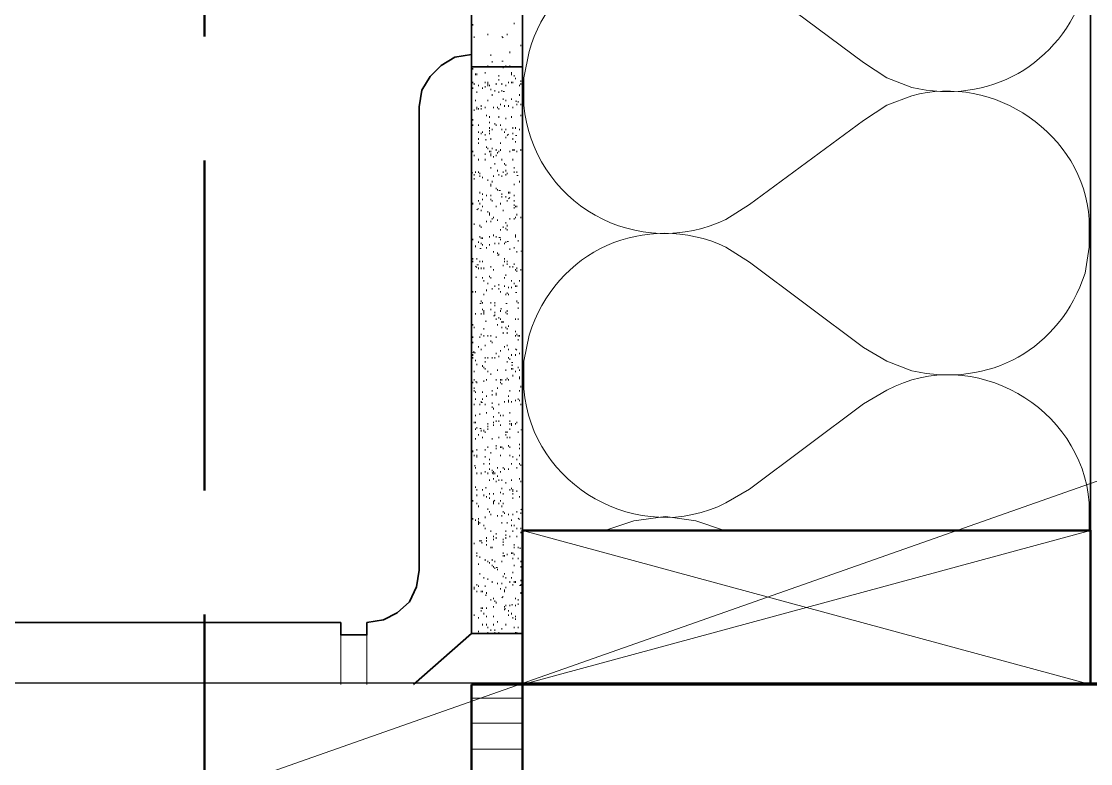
# Model space of a CAD drawing. Header units: inches. Extents: x 5 to 516, y -193 to 129.
# Drawn here: x 91.25 to 92.113, y -189.96 to -189.36 of the extents above; entities that cross this region are included whole.
import ezdxf

# ---------------------------------------------------------------- set-up
doc = ezdxf.new("R2010")
doc.units = ezdxf.units.IN
doc.header["$MEASUREMENT"] = 0
doc.linetypes.add('PDF_IMPORT', pattern=[1, 0.8, -0.2])
doc.layers.add('Highlight', color=210, linetype='Continuous')
doc.layers.add('PDF8_Geometry', color=7, linetype='Continuous')

msp = doc.modelspace()

# ---------------------------------------------------------------- linework, layer by layer
at = {"layer": 'Highlight'}
msp.add_line((95.1232948, -189.8946721), (85.8407226, -189.8946721), dxfattribs=at)
at = {"layer": 'PDF8_Geometry', "lineweight": 35}
for points in [[(92.1132939, -189.8957831), (92.1132939, -187.895783), (92.154405, -187.895783), (92.154405, -189.8957831)], [(91.6132938, -189.8546717), (91.6132938, -187.9168938), (91.654405, -187.9168938), (91.654405, -189.8546717)], [(91.6132938, -189.3968942), (91.6132938, -189.854672), (91.654405, -189.854672), (91.654405, -189.3968942)]]:
    msp.add_lwpolyline(points, close=True, dxfattribs=at)
at = {"layer": 'PDF8_Geometry', "lineweight": 15}
for points in [[(91.2632934, -190.0324499), (95.8021827, -188.434672), (96.2988496, -188.434672)], [(91.818849, -189.313561), (91.8377379, -189.3246721), (91.9299601, -189.393561), (91.948849, -189.4057832), (91.968849, -189.413561)], [(91.614406, -189.363561), (91.614406, -189.3624499)], [(91.647738, -189.3613386), (91.647738, -189.3624497)], [(91.6266266, -189.3713388), (91.6266266, -189.3702277)], [(91.6421838, -189.3702277), (91.6421838, -189.3713388)], [(91.615516, -189.3735609), (91.615516, -189.3724498)], [(91.6377396, -189.3724499), (91.6388507, -189.373561)], [(91.6532945, -189.3802276), (91.6532945, -189.3791165)], [(91.6544044, -189.3780055), (91.6544044, -189.3768944)], [(91.6288488, -189.3880053), (91.6288488, -189.3868942)], [(91.6444059, -189.3857832), (91.6444059, -189.3846721)], [(91.6266266, -189.3968944), (91.6266266, -189.3957833)], [(91.629961, -189.393561), (91.629961, -189.3924499)], [(91.6388495, -189.3924499), (91.6377384, -189.3924499)], [(91.6388495, -189.3980055), (91.6388495, -189.3968944)], [(91.6410716, -189.3968944), (91.6410716, -189.3957833)], [(91.6444059, -189.3968944), (91.6444059, -189.3957833)], [(91.614406, -189.3991166), (91.614406, -189.3980055)], [(91.6166282, -189.4035611), (91.6166282, -189.40245)], [(91.6177381, -189.4035611), (91.6177381, -189.40245)], [(91.6244045, -189.4024498), (91.6244045, -189.4013387)], [(91.6355152, -189.4046722), (91.6355152, -189.4035611)], [(91.6455159, -189.4024498), (91.6455159, -189.4013387)], [(91.6455159, -189.4035611), (91.6455159, -189.40245)], [(91.647738, -189.4046722), (91.647738, -189.4035611)], [(91.6488502, -189.4068943), (91.6488502, -189.4057832)], [(91.6544044, -189.4035611), (91.6544044, -189.40245)], [(91.614406, -189.4102275), (91.614406, -189.4091164)], [(91.614406, -189.4146721), (91.614406, -189.413561)], [(91.615516, -189.4113389), (91.615516, -189.4102278)], [(91.6188503, -189.4124499), (91.6188503, -189.4113388)], [(91.6221824, -189.4146721), (91.6221824, -189.413561)], [(91.6244045, -189.4102275), (91.6244045, -189.4091164)], [(91.6244045, -189.413561), (91.6244045, -189.4124499)], [(91.6266266, -189.4102275), (91.6266266, -189.4091164)], [(91.6266266, -189.41245), (91.6266266, -189.4113389), (91.6266266, -189.4102278)], [(91.6277388, -189.4124499), (91.6277388, -189.4113388)], [(91.6288488, -189.4157831), (91.6288488, -189.414672)], [(91.6332953, -189.4113389), (91.6332953, -189.4102278)], [(91.6355152, -189.4068943), (91.6355152, -189.4080054)], [(91.6377396, -189.4113389), (91.6377396, -189.4102278)], [(91.6410716, -189.4124499), (91.6410716, -189.4113388)], [(91.6432938, -189.4102275), (91.6432938, -189.4091164)], [(91.6455159, -189.4102275), (91.6455159, -189.4091164)], [(91.6466281, -189.4102275), (91.6466281, -189.4091164)], [(91.6521823, -189.4124499), (91.6521823, -189.4113388)], [(91.6532945, -189.4091165), (91.6532945, -189.4080053)], [(91.6532945, -189.4113389), (91.6532945, -189.4102278)], [(91.6166282, -189.4246722), (91.6166282, -189.4235611)], [(91.6177381, -189.4180055), (91.6177381, -189.4168944)], [(91.6266266, -189.4246722), (91.6266266, -189.4235611)], [(91.629961, -189.4202277), (91.629961, -189.4191166)], [(91.6321831, -189.4168942), (91.6321831, -189.4157831)], [(91.6355152, -189.4180055), (91.6355152, -189.4168944)], [(91.6377396, -189.4168942), (91.6377396, -189.4157831)], [(91.6388495, -189.4168942), (91.6399606, -189.4168942)], [(91.6388495, -189.4235609), (91.6388495, -189.4224498)], [(91.6410716, -189.4246722), (91.6410716, -189.4235611)], [(91.6455159, -189.4235609), (91.6455159, -189.4224498)], [(91.6521823, -189.4202277), (91.6521823, -189.4191166)], [(91.6544044, -189.4168942), (91.6544044, -189.4157831)], [(91.6132938, -189.4257833), (91.6132938, -189.4268944)], [(91.615516, -189.43245), (91.615516, -189.4313389)], [(91.6177381, -189.4302276), (91.6177381, -189.4291164)], [(91.6177381, -189.4313389), (91.6177381, -189.4302278)], [(91.6188503, -189.4313389), (91.6188503, -189.4302278)], [(91.6210724, -189.4291165), (91.6210724, -189.4280054)], [(91.6210724, -189.4313389), (91.6210724, -189.4302278)], [(91.6244045, -189.4302276), (91.6244045, -189.4291164)], [(91.6310709, -189.4302276), (91.6310709, -189.4291164)], [(91.6344052, -189.4302276), (91.6344052, -189.4291164)], [(91.6355152, -189.4313389), (91.6355152, -189.4302278)], [(91.6366274, -189.4268944), (91.6366274, -189.4280055)], [(91.6399594, -189.4291165), (91.6399594, -189.4280054)], [(91.6432938, -189.4291165), (91.6432938, -189.4280054)], [(91.6488502, -189.4246722), (91.6499613, -189.4246722)], [(91.6499601, -189.4280054), (91.6499601, -189.4268943)], [(91.6510723, -189.4246722), (91.6510723, -189.4257833)], [(91.6532945, -189.4280054), (91.6532945, -189.4268943)], [(91.6132938, -189.4380053), (91.6132938, -189.4368942)], [(91.614406, -189.4402277), (91.614406, -189.4391166)], [(91.6255167, -189.4368942), (91.6255167, -189.4357831)], [(91.6277388, -189.4380053), (91.6277388, -189.4368942)], [(91.6355152, -189.4380053), (91.6355152, -189.4368942)], [(91.6410716, -189.4391166), (91.6410716, -189.4380055)], [(91.6455159, -189.4380053), (91.6455159, -189.4368942)], [(91.6532945, -189.4368942), (91.6532945, -189.4357831)], [(91.6132938, -189.444672), (91.6132938, -189.4457831)], [(91.614406, -189.4435609), (91.614406, -189.444672)], [(91.6188503, -189.444672), (91.6188503, -189.4435609)], [(91.6188503, -189.4502276), (91.6188503, -189.4491165)], [(91.6221824, -189.4502276), (91.6221824, -189.4491165)], [(91.6277388, -189.4424498), (91.6277388, -189.4413387)], [(91.6277388, -189.4468944), (91.6277388, -189.4457833)], [(91.6277388, -189.4491165), (91.6277388, -189.4480054)], [(91.629961, -189.4480055), (91.629961, -189.4468943)], [(91.6321831, -189.4435609), (91.6321831, -189.4424498)], [(91.6332953, -189.444672), (91.6332953, -189.4435609)], [(91.6366274, -189.444672), (91.6366274, -189.4435609)], [(91.6377396, -189.4480055), (91.6377396, -189.4468943)], [(91.6399594, -189.4502276), (91.6399594, -189.4491165)], [(91.6410716, -189.4480055), (91.6410716, -189.4468943)], [(91.6466281, -189.4468944), (91.6466281, -189.4457833)], [(91.6488502, -189.4468944), (91.6488502, -189.4457833)], [(91.6521823, -189.4480055), (91.6521823, -189.4468943)], [(91.6188503, -189.4591167), (91.6188503, -189.4580056)], [(91.6210724, -189.4513387), (91.6210724, -189.4502275)], [(91.6244045, -189.45245), (91.6244045, -189.4513389)], [(91.6244045, -189.4557832), (91.6255156, -189.4557832)], [(91.6277388, -189.4513387), (91.6277388, -189.4502275)], [(91.6288488, -189.4557832), (91.6288488, -189.4546721)], [(91.6366274, -189.4591167), (91.6366274, -189.4580056)], [(91.6410716, -189.4546721), (91.6410716, -189.453561)], [(91.6432938, -189.4513387), (91.6421826, -189.4524498)], [(91.6466281, -189.4513387), (91.6466281, -189.4502275)], [(91.6466281, -189.4557832), (91.6466281, -189.4546721)], [(91.6499601, -189.45245), (91.648849, -189.45245)], [(91.6488502, -189.4580053), (91.6488502, -189.4568942)], [(91.614406, -189.4657831), (91.614406, -189.464672)], [(91.6244045, -189.4680055), (91.6244045, -189.4668944)], [(91.6255167, -189.4624499), (91.6255167, -189.4613388)], [(91.6266266, -189.4635609), (91.6266266, -189.4624498)], [(91.6277388, -189.4657831), (91.6277388, -189.464672)], [(91.6288488, -189.4657831), (91.6288488, -189.464672)], [(91.6288488, -189.4680055), (91.6288488, -189.4668944)], [(91.629961, -189.4635609), (91.629961, -189.4624498)], [(91.6332953, -189.464672), (91.6332953, -189.4635609)], [(91.6344052, -189.4668944), (91.6344052, -189.4657833)], [(91.6355152, -189.4657831), (91.6355152, -189.464672)], [(91.6366274, -189.464672), (91.6366274, -189.4635609)], [(91.6444059, -189.4657831), (91.6444059, -189.464672)], [(91.6466281, -189.464672), (91.6466281, -189.4635609)], [(91.647738, -189.464672), (91.647738, -189.4635609)], [(91.6499601, -189.464672), (91.6499601, -189.4657831)], [(91.6532945, -189.464672), (91.6532945, -189.4635609)], [(91.6544044, -189.4635609), (91.6544044, -189.4624498)], [(91.615516, -189.4691166), (91.615516, -189.4680054)], [(91.6188503, -189.4724498), (91.6188503, -189.4713386)], [(91.6244045, -189.4724498), (91.6244045, -189.4713386)], [(91.6288488, -189.4691166), (91.6288488, -189.4680054)], [(91.6310709, -189.4702276), (91.6310709, -189.4691165)], [(91.6321831, -189.4757832), (91.6321831, -189.4746721)], [(91.6332953, -189.4691166), (91.6332953, -189.4680054)], [(91.6377396, -189.4724498), (91.6377396, -189.4713386)], [(91.6399594, -189.4757832), (91.6399594, -189.4746721)], [(91.6466281, -189.4724498), (91.6466281, -189.4713386)], [(91.614406, -189.4824499), (91.6132949, -189.4824499)], [(91.615516, -189.483561), (91.615516, -189.4846721)], [(91.6166282, -189.4824499), (91.6166282, -189.4813388)], [(91.6188503, -189.4824499), (91.6188503, -189.4813388)], [(91.6288488, -189.4791164), (91.6288488, -189.4780053)], [(91.6344052, -189.4813388), (91.6344052, -189.4802277)], [(91.6355152, -189.484672), (91.6355152, -189.4835609)], [(91.6388495, -189.4824499), (91.6388495, -189.4813388)], [(91.6410716, -189.4768943), (91.6410716, -189.4757832)], [(91.6410716, -189.4813388), (91.6410716, -189.4802277)], [(91.6410716, -189.484672), (91.6410716, -189.4835609)], [(91.6421838, -189.483561), (91.6421838, -189.4824499)], [(91.647738, -189.4791164), (91.647738, -189.4780053)], [(91.647738, -189.4824499), (91.647738, -189.4813388)], [(91.6499601, -189.4824499), (91.6499601, -189.4813388)], [(91.6544044, -189.4824499), (91.6544044, -189.4813388)], [(91.615516, -189.4880055), (91.615516, -189.4868944)], [(91.6199602, -189.4857831), (91.6199602, -189.484672)], [(91.6221824, -189.4868945), (91.6221824, -189.4857833)], [(91.6266266, -189.4891166), (91.6266266, -189.4880055)], [(91.6288488, -189.4935609), (91.6288488, -189.4924498), (91.6288488, -189.4913387)], [(91.629961, -189.4902277), (91.629961, -189.4891165)], [(91.6310709, -189.4857831), (91.6310709, -189.484672)], [(91.6377396, -189.4857831), (91.6377396, -189.484672)], [(91.647738, -189.4924498), (91.647738, -189.4913387)], [(91.6510723, -189.484672), (91.6499612, -189.484672)], [(91.6521823, -189.4902277), (91.6521823, -189.4891165)], [(91.6544044, -189.4891166), (91.6544044, -189.4880055)], [(91.6132938, -189.5024499), (91.6132938, -189.5013388)], [(91.6199602, -189.4991165), (91.6199602, -189.4980054)], [(91.6221824, -189.5002275), (91.6221824, -189.4991164)], [(91.6255167, -189.5013389), (91.6255167, -189.5002278)], [(91.6288488, -189.5013389), (91.6288488, -189.5002278)], [(91.6332953, -189.4957833), (91.6332953, -189.4946722)], [(91.6344052, -189.4968943), (91.6344052, -189.4957832)], [(91.6366274, -189.4968943), (91.6355162, -189.4968943)], [(91.6377396, -189.5002275), (91.6377396, -189.4991164)], [(91.6377396, -189.5024499), (91.6377396, -189.5013388)], [(91.6432938, -189.4991165), (91.6432938, -189.4980054)], [(91.6444059, -189.4991165), (91.6444059, -189.4980054)], [(91.614406, -189.5080056), (91.614406, -189.5068945)], [(91.6188503, -189.5057831), (91.6188503, -189.504672)], [(91.6199602, -189.5080056), (91.6199602, -189.5068945)], [(91.6221824, -189.5046721), (91.6221824, -189.503561)], [(91.6221824, -189.503561), (91.6221824, -189.5046721)], [(91.6221824, -189.5102277), (91.6221824, -189.5091166)], [(91.6288488, -189.5046721), (91.6288488, -189.503561)], [(91.629961, -189.5057831), (91.629961, -189.504672)], [(91.6332953, -189.5091166), (91.6332953, -189.5102277)], [(91.6366274, -189.5080056), (91.6366274, -189.5068945)], [(91.6421838, -189.5046721), (91.6421838, -189.5057832)], [(91.6444059, -189.5024499), (91.6432948, -189.5035611)], [(91.647738, -189.5057831), (91.647738, -189.504672)], [(91.647738, -189.5091166), (91.647738, -189.5080055)], [(91.647738, -189.5113388), (91.647738, -189.5102276)], [(91.6488502, -189.5102277), (91.6488502, -189.5091166)], [(91.6499601, -189.5091166), (91.6499601, -189.5102277)], [(91.6188503, -189.5113388), (91.6177392, -189.5124499)], [(91.6210724, -189.5135609), (91.6210724, -189.5124498)], [(91.6266266, -189.5146722), (91.6266266, -189.5135611)], [(91.6277388, -189.5157833), (91.6277388, -189.5146722)], [(91.6277388, -189.5168944), (91.6277388, -189.5157833)], [(91.6310709, -189.5191165), (91.6310709, -189.5180054)], [(91.6388495, -189.5135609), (91.6388495, -189.5124498)], [(91.6488502, -189.5191165), (91.6488502, -189.5180054)], [(91.6499601, -189.5168944), (91.6499601, -189.5157833)], [(91.6532945, -189.5191165), (91.6532945, -189.5180054)], [(91.6544044, -189.5191165), (91.6544044, -189.5180054)], [(91.6132938, -189.5235611), (91.6132938, -189.5224499)], [(91.615516, -189.5246721), (91.615516, -189.523561)], [(91.6199602, -189.5257832), (91.6199602, -189.5246721)], [(91.6210724, -189.5268942), (91.6210724, -189.5257831)], [(91.6255167, -189.52245), (91.6255167, -189.5213389)], [(91.6288488, -189.52245), (91.6288488, -189.5213389)], [(91.629961, -189.5202276), (91.629961, -189.5191165)], [(91.6388495, -189.5268942), (91.6388495, -189.5257831)], [(91.6410716, -189.5235611), (91.6410716, -189.5224499)], [(91.6410716, -189.5280053), (91.6410716, -189.5268942)], [(91.6421838, -189.5257832), (91.6421838, -189.5246721)], [(91.6444059, -189.5202276), (91.6444059, -189.5191165)], [(91.647738, -189.5202276), (91.647738, -189.5191165)], [(92.108849, -189.5635609), (92.1121823, -189.5424498), (92.1121823, -189.5202276)], [(91.614406, -189.5368944), (91.614406, -189.5357833)], [(91.6199602, -189.534672), (91.6199602, -189.5335609)], [(91.6210724, -189.5357833), (91.6210724, -189.5346722)], [(91.6221824, -189.534672), (91.6221824, -189.5357831)], [(91.6277388, -189.534672), (91.6277388, -189.5335609)], [(91.6310709, -189.5335609), (91.6310709, -189.5324498)], [(91.6332953, -189.534672), (91.6332953, -189.5335609)], [(91.6355152, -189.534672), (91.6366263, -189.534672)], [(91.6366274, -189.5291167), (91.6366274, -189.5280056)], [(91.6366274, -189.5368944), (91.6366274, -189.5357833)], [(91.6421838, -189.5291167), (91.6421838, -189.5280056)], [(91.6488502, -189.5335609), (91.6488502, -189.5324498)], [(91.6488502, -189.534672), (91.6488502, -189.5335609)], [(91.6166282, -189.54245), (91.6166282, -189.5413389)], [(91.6188503, -189.5380055), (91.6188503, -189.5391166)], [(91.6210724, -189.5435611), (91.6199613, -189.5435611)], [(91.6210724, -189.5402276), (91.6210724, -189.5391165)], [(91.6221824, -189.5413387), (91.6221824, -189.5402276)], [(91.6255167, -189.5435611), (91.6255167, -189.54245)], [(91.6277388, -189.5413387), (91.6277388, -189.5402276)], [(91.6321831, -189.5402276), (91.6321831, -189.5391165)], [(91.6355152, -189.5402276), (91.6355152, -189.5391165)], [(91.6399594, -189.5402276), (91.6399594, -189.5391165)], [(91.6410716, -189.5391165), (91.6410716, -189.5380054)], [(91.6432938, -189.5380055), (91.6421826, -189.5380055)], [(91.6444059, -189.5435611), (91.6444059, -189.5446722)], [(91.647738, -189.5435611), (91.647738, -189.54245)], [(91.6510723, -189.5380055), (91.6510723, -189.5368944)], [(91.6544044, -189.5380055), (91.6544044, -189.5368944)], [(91.818849, -189.5424498), (91.8377379, -189.5546721), (91.9299601, -189.6235609), (91.948849, -189.6346721), (91.968849, -189.6424498)], [(91.614406, -189.5513388), (91.614406, -189.5524499)], [(91.6177381, -189.5524499), (91.6177381, -189.5513388)], [(91.6310709, -189.5468943), (91.6310709, -189.5457832)], [(91.6344052, -189.5480054), (91.6344052, -189.5468942)], [(91.6344052, -189.5491164), (91.6355163, -189.5491164)], [(91.6355152, -189.5491164), (91.6355152, -189.5480053)], [(91.6399594, -189.5524499), (91.6399594, -189.5513388)], [(91.6499601, -189.5468943), (91.6499601, -189.5457832)], [(91.6544044, -189.5457832), (91.6532933, -189.5457832)], [(91.614406, -189.554672), (91.614406, -189.5535609)], [(91.6166282, -189.5580055), (91.6177393, -189.5591166)], [(91.6188503, -189.5568944), (91.6177392, -189.5568944)], [(91.6188503, -189.5602276), (91.6188503, -189.5591165)], [(91.6199602, -189.554672), (91.6199602, -189.5535609)], [(91.6210724, -189.5602276), (91.6210724, -189.5591165)], [(91.6221824, -189.554672), (91.6221824, -189.5535609)], [(91.6232946, -189.5602276), (91.6232946, -189.5591165)], [(91.6288488, -189.5591166), (91.6288488, -189.5580055)], [(91.6388495, -189.5580055), (91.6388495, -189.5568944)], [(91.6399594, -189.554672), (91.6399594, -189.5535609)], [(91.6421838, -189.5568944), (91.6421838, -189.5557833)], [(91.6444059, -189.5591166), (91.6444059, -189.5580055)], [(91.6466281, -189.5580055), (91.6466281, -189.5591166)], [(91.647738, -189.5568944), (91.647738, -189.5557833)], [(91.6488502, -189.5613387), (91.6488502, -189.5602276)], [(91.6499601, -189.5602276), (91.6499601, -189.5591165)], [(91.6499601, -189.5624498), (91.6499601, -189.5613387)], [(91.6532945, -189.5613387), (91.6532945, -189.5602276)], [(91.6132938, -189.5657833), (91.6132938, -189.5646721)], [(91.6177381, -189.5668943), (91.616627, -189.5668943)], [(91.6221824, -189.5680054), (91.6221824, -189.5668943)], [(91.6232946, -189.5702278), (91.6232946, -189.5691167)], [(91.6277388, -189.5668943), (91.6277388, -189.5657832)], [(91.6288488, -189.5680054), (91.6288488, -189.5668943)], [(91.6399594, -189.5680054), (91.6399594, -189.5668943)], [(91.6410716, -189.5657833), (91.6410716, -189.5646721)], [(91.6455159, -189.5702278), (91.6455159, -189.5691167)], [(91.6521823, -189.5702278), (91.6521823, -189.5691167)], [(91.6544044, -189.5668943), (91.6544044, -189.5657832)], [(91.6132938, -189.5802277), (91.6132938, -189.5791166)], [(91.614406, -189.5791166), (91.614406, -189.5780055)], [(91.6166282, -189.5791166), (91.6166282, -189.5780055)], [(91.6255167, -189.5780055), (91.6255167, -189.5768944)], [(91.6266266, -189.5724499), (91.6266266, -189.5713388)], [(91.629961, -189.5768942), (91.629961, -189.5757831)], [(91.6321831, -189.5746721), (91.6321831, -189.573561)], [(91.6355152, -189.573561), (91.6355152, -189.5724499)], [(91.6355152, -189.5768942), (91.6355152, -189.5757831)], [(91.6366274, -189.5791166), (91.6366274, -189.5780055)], [(91.6399594, -189.5746721), (91.6399594, -189.573561)], [(91.6421838, -189.5802277), (91.6421838, -189.5791166)], [(91.6432938, -189.5757831), (91.6432938, -189.574672)], [(91.6455159, -189.5757831), (91.6455159, -189.574672)], [(91.647738, -189.5724499), (91.647738, -189.5713388)], [(91.6499601, -189.5791166), (91.648849, -189.5791166)], [(91.6488502, -189.5746721), (91.6488502, -189.573561)], [(91.6499601, -189.5746721), (91.6499601, -189.573561)], [(91.6544044, -189.5746721), (91.6544044, -189.573561)], [(91.6210724, -189.5868944), (91.6210724, -189.5857832)], [(91.6221824, -189.5880054), (91.6221824, -189.5868943)], [(91.6232946, -189.5813387), (91.6232946, -189.5802276)], [(91.6288488, -189.5880054), (91.6288488, -189.5868943)], [(91.6321831, -189.5880054), (91.6321831, -189.5868943)], [(91.6410716, -189.5813387), (91.6410716, -189.5802276)], [(91.6432938, -189.5813387), (91.6432938, -189.5802276)], [(91.6499601, -189.5868944), (91.6499601, -189.5857832)], [(91.6132938, -189.5891165), (91.6132938, -189.5880054)], [(91.6166282, -189.5968942), (91.6166282, -189.5957831)], [(91.6199602, -189.5880054), (91.6210713, -189.5880054)], [(91.6210724, -189.5968942), (91.6210724, -189.5957831)], [(91.6221824, -189.59245), (91.6221824, -189.5935611)], [(91.6232946, -189.5946721), (91.6232946, -189.593561)], [(91.6232946, -189.5957832), (91.6232946, -189.5946721)], [(91.6232946, -189.5968942), (91.6232946, -189.5957831)], [(91.6288488, -189.593561), (91.6288488, -189.5924499)], [(91.6321831, -189.5902276), (91.6321831, -189.5891164)], [(91.6366274, -189.59245), (91.6377385, -189.59245)], [(91.6366274, -189.5946721), (91.6366274, -189.593561)], [(91.6410716, -189.5880054), (91.6421827, -189.5880054)], [(91.6410716, -189.5957832), (91.6410716, -189.5946721)], [(91.6421838, -189.5946721), (91.6421838, -189.593561)], [(91.6421838, -189.5968942), (91.6421838, -189.5957831)], [(91.6510723, -189.59245), (91.6510723, -189.5913389)], [(91.6544044, -189.5902276), (91.6544044, -189.5891164)], [(91.6132938, -189.5980056), (91.6132938, -189.5968945)], [(91.6132938, -189.6024498), (91.6132938, -189.6013387)], [(91.614406, -189.6057833), (91.614406, -189.6046722)], [(91.6255167, -189.6024498), (91.6244056, -189.6024498)], [(91.6310709, -189.5980056), (91.632182, -189.5980056)], [(91.6321831, -189.5980056), (91.6321831, -189.5968945)], [(91.6332953, -189.6013388), (91.6332953, -189.6002277)], [(91.6344052, -189.6057833), (91.6344052, -189.6046722)], [(91.6355152, -189.6002277), (91.6355152, -189.5991166)], [(91.6366274, -189.6013388), (91.6366274, -189.6002277)], [(91.6377396, -189.6035609), (91.6377396, -189.6024498)], [(91.6388495, -189.6035609), (91.6388495, -189.6024498)], [(91.6488502, -189.6002277), (91.6488502, -189.6013388)], [(91.6510723, -189.6013388), (91.6510723, -189.6002277)], [(91.6210724, -189.6135611), (91.6210724, -189.61245)], [(91.6232946, -189.6091165), (91.6232946, -189.6080054)], [(91.6232946, -189.6146721), (91.6232946, -189.613561)], [(91.6266266, -189.6146721), (91.6266266, -189.613561)], [(91.6288488, -189.6146721), (91.6288488, -189.613561)], [(91.6377396, -189.6080055), (91.6377396, -189.6068943)], [(91.6388495, -189.61245), (91.6388495, -189.6113389)], [(91.6410716, -189.6068944), (91.6410716, -189.6080055)], [(91.6421838, -189.6091165), (91.6421838, -189.6080054)], [(91.6421838, -189.61245), (91.6421838, -189.6113389)], [(91.6432938, -189.6068944), (91.6432938, -189.6057833)], [(91.6488502, -189.6113387), (91.6488502, -189.6102275)], [(91.6488502, -189.6146721), (91.6488502, -189.613561)], [(91.6499601, -189.6135611), (91.6499601, -189.61245)], [(91.6510723, -189.6146721), (91.6510723, -189.613561)], [(91.6521823, -189.6146721), (91.6521823, -189.613561)], [(91.6544044, -189.6068944), (91.6544044, -189.6057833)], [(91.6599601, -189.6135609), (91.6555156, -189.6346721), (91.6555156, -189.6568943)], [(91.614406, -189.6157832), (91.614406, -189.6146721)], [(91.614406, -189.6191167), (91.614406, -189.6202278)], [(91.6188503, -189.6235609), (91.6188503, -189.6224498)], [(91.6199602, -189.6157832), (91.6199602, -189.6146721)], [(91.6244045, -189.6224499), (91.6244045, -189.6213388)], [(91.6288488, -189.6191167), (91.6288488, -189.6180056)], [(91.629961, -189.6202277), (91.629961, -189.6191166)], [(91.6332953, -189.6157832), (91.6332953, -189.6146721)], [(91.6399594, -189.6235609), (91.6399594, -189.6224498)], [(91.6421838, -189.6224499), (91.6421838, -189.6213388)], [(91.6510723, -189.6168943), (91.6510723, -189.6180054)], [(91.615516, -189.6268944), (91.6144049, -189.6280055)], [(91.614406, -189.6302276), (91.614406, -189.6291165)], [(91.615516, -189.6280055), (91.6166271, -189.6280055)], [(91.6210724, -189.6257834), (91.6210724, -189.6246722)], [(91.6332953, -189.6291166), (91.6332953, -189.6280054)], [(91.6355152, -189.6313387), (91.6355152, -189.6302276)], [(91.6366274, -189.6268944), (91.6366274, -189.6257833)], [(91.6432938, -189.6257834), (91.6432938, -189.6246722)], [(91.6455159, -189.6302276), (91.6455159, -189.6291165)], [(91.6488502, -189.624672), (91.6499613, -189.6257831)], [(91.6488502, -189.6302276), (91.6488502, -189.6291165)], [(91.6521823, -189.6291166), (91.6521823, -189.6280054)], [(91.614406, -189.6324498), (91.614406, -189.6313386)], [(91.6166282, -189.6346722), (91.6166282, -189.6335611)], [(91.6177381, -189.6368943), (91.6177381, -189.6380054)], [(91.6221824, -189.6391164), (91.6221824, -189.6380053)], [(91.6232946, -189.6402278), (91.6232946, -189.6391167)], [(91.6244045, -189.6313387), (91.6244045, -189.6324498)], [(91.6244045, -189.6357832), (91.6244045, -189.6346721)], [(91.6266266, -189.6324498), (91.6266266, -189.6313386)], [(91.629961, -189.6324498), (91.629961, -189.6313386)], [(91.6321831, -189.6324498), (91.6321831, -189.6313386)], [(91.6421838, -189.6357832), (91.6421838, -189.6346721)], [(91.6432938, -189.6324498), (91.6432938, -189.6313386)], [(91.6444059, -189.6335611), (91.6444059, -189.63245)], [(91.6455159, -189.6380054), (91.646627, -189.6380054)], [(91.6466281, -189.6357832), (91.645517, -189.6357832)], [(91.6510723, -189.6402278), (91.6510723, -189.6391167)], [(91.6544044, -189.6324498), (91.6544044, -189.6313386)], [(91.615516, -189.643561), (91.615516, -189.6424499)], [(91.6244045, -189.6413388), (91.6244045, -189.6402277)], [(91.6266266, -189.643561), (91.6266266, -189.6424499)], [(91.6288488, -189.6457831), (91.6288488, -189.644672)], [(91.6344052, -189.6424499), (91.6344052, -189.6413388)], [(91.6410716, -189.6424499), (91.6410716, -189.6413388)], [(91.6421838, -189.6491166), (91.6421838, -189.6480055)], [(91.6455159, -189.6413388), (91.6455159, -189.6402277)], [(91.6466281, -189.6413388), (91.6466281, -189.6402277)], [(91.6466281, -189.6468945), (91.6466281, -189.6457834)], [(91.6488502, -189.643561), (91.6488502, -189.6424499)], [(91.6521823, -189.6424499), (91.6521823, -189.6413388)], [(91.6521823, -189.6480055), (91.6521823, -189.6468944)], [(91.6521823, -189.6491166), (91.6521823, -189.6480055)], [(91.6544044, -189.6491166), (91.6544044, -189.6480055)], [(91.614406, -189.6524498), (91.614406, -189.6513387)], [(91.615516, -189.6502277), (91.615516, -189.6491165)], [(91.615516, -189.6568943), (91.615516, -189.6557832)], [(91.6166282, -189.6513387), (91.6177393, -189.6513387)], [(91.6177381, -189.6524498), (91.6177381, -189.6513387)], [(91.6232946, -189.6513387), (91.6232946, -189.6502276)], [(91.6255167, -189.6502277), (91.6255167, -189.6491165)], [(91.6332953, -189.6502277), (91.6332953, -189.6491165)], [(91.6344052, -189.6568943), (91.6344052, -189.6557832)], [(91.6366274, -189.6502277), (91.6366274, -189.6491165)], [(91.6366274, -189.6524498), (91.6366274, -189.6513387)], [(91.6377396, -189.6502277), (91.6377396, -189.6491165)], [(91.6410716, -189.6491166), (91.6410716, -189.6502277)], [(91.6432938, -189.6502277), (91.6432938, -189.6491165)], [(91.6532945, -189.6557833), (91.6532945, -189.6546722)], [(91.615516, -189.6591165), (91.615516, -189.6580054)], [(91.6166282, -189.6602275), (91.6166282, -189.6591164)], [(91.6166282, -189.6657831), (91.6166282, -189.664672)], [(91.6221824, -189.6602275), (91.6221824, -189.6591164)], [(91.6221824, -189.6657831), (91.6221824, -189.664672)], [(91.6255167, -189.663561), (91.6255167, -189.6624499)], [(91.629961, -189.6591165), (91.629961, -189.6580054)], [(91.629961, -189.6613389), (91.629961, -189.66245)], [(91.6332953, -189.6613389), (91.6332953, -189.6602278)], [(91.6332953, -189.66245), (91.6332953, -189.6613388)], [(91.6432938, -189.663561), (91.6432938, -189.6624499)], [(91.6444059, -189.6591165), (91.6444059, -189.6580054)], [(91.6510723, -189.6657831), (91.6510723, -189.664672)], [(91.6521823, -189.6591165), (91.6521823, -189.6580054)], [(91.6544044, -189.6613389), (91.6544044, -189.6602278)], [(91.9488483, -189.6580053), (91.9299594, -189.6691164)], [(91.615516, -189.6702277), (91.615516, -189.6691166)], [(91.6199602, -189.6702277), (91.6199602, -189.6691166)], [(91.6221824, -189.6680056), (91.6210713, -189.6680056)], [(91.6210724, -189.6680056), (91.6210724, -189.6668945)], [(91.6244045, -189.6702277), (91.6244045, -189.6691166)], [(91.629961, -189.6691166), (91.629961, -189.6680055)], [(91.629961, -189.6724498), (91.629961, -189.6713387)], [(91.6310709, -189.6735609), (91.6310709, -189.6724498)], [(91.6355152, -189.6702277), (91.6355152, -189.6691166)], [(91.6399594, -189.6680056), (91.6399594, -189.6668945)], [(91.6432938, -189.6668942), (91.6432938, -189.6657831)], [(91.6432938, -189.6680056), (91.6432938, -189.6668945)], [(91.6455159, -189.6680056), (91.6455159, -189.6668945)], [(91.6488502, -189.6668942), (91.6488502, -189.6657831)], [(91.6521823, -189.6668942), (91.6521823, -189.6657831)], [(91.6532945, -189.6702277), (91.6532945, -189.6691166)], [(91.818849, -189.7491165), (91.8377379, -189.7380054), (91.9299601, -189.6691165)], [(91.6132938, -189.6768944), (91.6132938, -189.6757833)], [(91.6166282, -189.6791165), (91.6166282, -189.6780054)], [(91.6199602, -189.6780054), (91.6199602, -189.6768943)], [(91.6255167, -189.6768944), (91.6255167, -189.6757833)], [(91.6310709, -189.6802276), (91.6310709, -189.6791165)], [(91.6332953, -189.6835611), (91.6332953, -189.6824499)], [(91.6355152, -189.6768944), (91.6355152, -189.6757833)], [(91.6355152, -189.6835611), (91.6355152, -189.6824499)], [(91.6366274, -189.6791165), (91.6366274, -189.6780054)], [(91.6388495, -189.6791165), (91.6388495, -189.6780054)], [(91.6444059, -189.6768944), (91.6444059, -189.6757833)], [(91.6444059, -189.6835611), (91.6444059, -189.6824499)], [(91.6544044, -189.6835611), (91.6544044, -189.6824499)], [(91.615516, -189.6846721), (91.615516, -189.683561)], [(91.6166282, -189.6846721), (91.6166282, -189.683561)], [(91.6166282, -189.6891167), (91.6166282, -189.6902278)], [(91.6177381, -189.6891167), (91.6177381, -189.6880056)], [(91.6210724, -189.6891167), (91.6199613, -189.6891167)], [(91.6210724, -189.6913388), (91.6210724, -189.6902277)], [(91.6232946, -189.6913388), (91.6232946, -189.6902277)], [(91.6244045, -189.6924499), (91.6244045, -189.6913388)], [(91.6266266, -189.6857832), (91.6266266, -189.6846721)], [(91.6266266, -189.6880053), (91.6266266, -189.6868942)], [(91.6266266, -189.6902277), (91.6266266, -189.6891166)], [(91.6310709, -189.6846721), (91.6310709, -189.683561)], [(91.6310709, -189.6868943), (91.6310709, -189.6857831)], [(91.6366274, -189.6868943), (91.6366274, -189.6857831)], [(91.6410716, -189.6913388), (91.6410716, -189.6924499)], [(91.6421838, -189.6913388), (91.6421838, -189.6924499)], [(91.6444059, -189.6857832), (91.6444059, -189.6846721)], [(91.6444059, -189.6902277), (91.6444059, -189.6891166)], [(91.6455159, -189.6857832), (91.6455159, -189.6846721)], [(91.6455159, -189.6868943), (91.6455159, -189.6857831)], [(91.6488502, -189.6857832), (91.6488502, -189.6846721)], [(91.6499601, -189.6846721), (91.6499601, -189.683561)], [(91.6510723, -189.6924499), (91.6510723, -189.6913388)], [(91.6544044, -189.6902277), (91.6532933, -189.6902277)], [(91.6166282, -189.6980055), (91.6166282, -189.6968944)], [(91.6188503, -189.694672), (91.6188503, -189.6935609)], [(91.6221824, -189.6968944), (91.6221824, -189.6957833)], [(91.629961, -189.6980055), (91.629961, -189.6968944)], [(91.6355152, -189.6968944), (91.6355152, -189.6957833)], [(91.6410716, -189.694672), (91.6410716, -189.6935609)], [(91.6421838, -189.6968944), (91.6421838, -189.6957833)], [(91.6444059, -189.6968944), (91.6444059, -189.6957833)], [(91.6544044, -189.6968944), (91.6544044, -189.6957833)], [(91.614406, -189.7080054), (91.614406, -189.7068942)], [(91.6177381, -189.7068943), (91.6177381, -189.7057832)], [(91.6266266, -189.7046722), (91.6266266, -189.703561)], [(91.6288488, -189.7091167), (91.6288488, -189.7080056)], [(91.6332953, -189.7035611), (91.6332953, -189.70245)], [(91.6332953, -189.7057832), (91.6332953, -189.7046721)], [(91.6366274, -189.7046722), (91.6366274, -189.703561)], [(91.6377396, -189.7046722), (91.6377396, -189.703561)], [(91.6388495, -189.7057832), (91.6388495, -189.7046721)], [(91.6432938, -189.7035611), (91.6432938, -189.70245)], [(91.6444059, -189.7046722), (91.6444059, -189.703561)], [(91.6521823, -189.70245), (91.6521823, -189.7013389)], [(91.6521823, -189.7046722), (91.6521823, -189.7057833)], [(91.615516, -189.7113388), (91.615516, -189.7102277)], [(91.6177381, -189.7113388), (91.6177381, -189.7102277)], [(91.6177381, -189.7124499), (91.6177381, -189.7113388)], [(91.6232946, -189.7180055), (91.6232946, -189.7168944)], [(91.6244045, -189.7124499), (91.6244045, -189.7113388)], [(91.6277388, -189.714672), (91.6277388, -189.7135609)], [(91.6277388, -189.7180055), (91.6277388, -189.7168944)], [(91.6366274, -189.7113388), (91.6366274, -189.7102277)], [(91.6444059, -189.7113388), (91.6444059, -189.7102277)], [(91.6455159, -189.7180055), (91.6455159, -189.7168944)], [(91.6466281, -189.7124499), (91.6466281, -189.7113388)], [(91.6499601, -189.714672), (91.6499601, -189.7135609)], [(91.6521823, -189.7113388), (91.6521823, -189.7102277)], [(91.6521823, -189.7180055), (91.6521823, -189.7168944)], [(91.615516, -189.7191166), (91.6166271, -189.7191166)], [(91.6166282, -189.7213387), (91.6166282, -189.7202276)], [(91.6177381, -189.7257833), (91.6177381, -189.7246721)], [(91.6210724, -189.7257833), (91.6210724, -189.7246721)], [(91.6244045, -189.7246722), (91.6244045, -189.7235611)], [(91.6266266, -189.7246722), (91.6266266, -189.7257833)], [(91.6277388, -189.7213387), (91.6277388, -189.7224498)], [(91.629961, -189.7235611), (91.629961, -189.72245)], [(91.629961, -189.7246722), (91.6310721, -189.7257833)], [(91.6310709, -189.7246722), (91.6310709, -189.7235611)], [(91.6321831, -189.7257833), (91.6321831, -189.7246721)], [(91.6344052, -189.7213387), (91.6344052, -189.7202276)], [(91.6366274, -189.7246722), (91.6366274, -189.7235611)], [(91.6388495, -189.7213387), (91.6388495, -189.7202276)], [(91.6399594, -189.7224498), (91.6399594, -189.7213387)], [(91.6432938, -189.7224498), (91.6432938, -189.7213387)], [(91.6499601, -189.7213387), (91.6499601, -189.7202276)], [(91.6532945, -189.7191166), (91.6532945, -189.7180055)], [(91.6310709, -189.7302278), (91.6310709, -189.7291167)], [(91.6332953, -189.7324499), (91.6332953, -189.7313388)], [(91.6344052, -189.7280054), (91.6344052, -189.7268943)], [(91.6355152, -189.7302278), (91.6355152, -189.7313389)], [(91.6377396, -189.7313389), (91.6377396, -189.7302278)], [(91.6410716, -189.733561), (91.6410716, -189.7324499)], [(91.6455159, -189.7313389), (91.6455159, -189.7302278)], [(91.6521823, -189.7302278), (91.6521823, -189.7291167)], [(91.6532945, -189.7324499), (91.6532945, -189.7313388)], [(91.6166282, -189.7368945), (91.6166282, -189.7357834)], [(91.6177381, -189.7391166), (91.6177381, -189.7380055)], [(91.6177381, -189.7435609), (91.6177381, -189.7424498)], [(91.6221824, -189.7391166), (91.6221824, -189.7380055)], [(91.6232946, -189.7435609), (91.6232946, -189.7424498)], [(91.6244045, -189.7368945), (91.6255156, -189.7368945)], [(91.6277388, -189.7424498), (91.6277388, -189.7413387)], [(91.6310709, -189.7424498), (91.6310709, -189.7413387)], [(91.6366274, -189.7413387), (91.6366274, -189.7402276)], [(91.6377396, -189.7380055), (91.6377396, -189.7368944)], [(91.6388495, -189.7424498), (91.6388495, -189.7413387)], [(91.6444059, -189.7391166), (91.6444059, -189.7380055)], [(91.6455159, -189.7380055), (91.6455159, -189.7368944)], [(91.6466281, -189.7391166), (91.6466281, -189.7380055)], [(91.6466281, -189.7402277), (91.6466281, -189.7391166)], [(91.6466281, -189.7413387), (91.6466281, -189.7424499)], [(91.6499601, -189.7402277), (91.6499601, -189.7391166)], [(91.614406, -189.7480054), (91.614406, -189.7468943)], [(91.6177381, -189.7502276), (91.6177381, -189.7491164)], [(91.6188503, -189.75245), (91.6188503, -189.7513389)], [(91.6255167, -189.7446722), (91.6255167, -189.7435611)], [(91.6277388, -189.7457833), (91.6277388, -189.7446722)], [(91.6310709, -189.7480054), (91.6310709, -189.7491165)], [(91.6310709, -189.7502276), (91.6310709, -189.7491164)], [(91.6321831, -189.7468944), (91.631072, -189.7480055)], [(91.6355152, -189.7502276), (91.6355152, -189.7491164)], [(91.6366274, -189.7480054), (91.6366274, -189.7468943)], [(91.6377396, -189.75245), (91.6377396, -189.7513389)], [(91.6388495, -189.7502276), (91.6388495, -189.7491164)], [(91.6466281, -189.7457833), (91.6466281, -189.7446722)], [(91.6521823, -189.7446722), (91.6521823, -189.7435611)], [(92.1121817, -189.7713387), (92.1121817, -189.7491164)], [(91.6244045, -189.7613388), (91.6244045, -189.7602277)], [(91.6266266, -189.7546721), (91.6266266, -189.753561)], [(91.6277388, -189.7568942), (91.6277388, -189.7557831)], [(91.6288488, -189.7591166), (91.6288488, -189.7580055)], [(91.6344052, -189.7602277), (91.6344052, -189.7591166)], [(91.6377396, -189.7602277), (91.6377396, -189.7591166)], [(91.6388495, -189.7568942), (91.6388495, -189.7557831)], [(91.6399594, -189.7580056), (91.6399594, -189.7568945)], [(91.6432938, -189.7591166), (91.6432938, -189.7580055)], [(91.6466281, -189.7591166), (91.6466281, -189.7580055)], [(91.6499601, -189.7568942), (91.6499601, -189.7557831)], [(91.6544044, -189.753561), (91.6532933, -189.7546721)], [(91.6532945, -189.7580056), (91.6532945, -189.7568945)], [(91.817739, -189.7713387), (91.7944057, -189.7635609), (91.7699612, -189.7602275), (91.7444057, -189.7635609), (91.7210723, -189.7713387)], [(91.614406, -189.7624498), (91.614406, -189.7613387)], [(91.6166282, -189.7635609), (91.6166282, -189.7624498)], [(91.6188503, -189.7624498), (91.6188503, -189.7613387)], [(91.6188503, -189.7646723), (91.6188503, -189.7635611)], [(91.6188503, -189.7657833), (91.6188503, -189.7646722)], [(91.6188503, -189.7668944), (91.6188503, -189.7657833)], [(91.6199602, -189.7657833), (91.6199602, -189.7646722)], [(91.6232946, -189.7680055), (91.6232946, -189.7668943)], [(91.6244045, -189.7702276), (91.6244045, -189.7691165)], [(91.6377396, -189.7657833), (91.6377396, -189.7646722)], [(91.6421838, -189.7657833), (91.6421838, -189.7646722)], [(91.6455159, -189.7635609), (91.6455159, -189.7624498)], [(91.6455159, -189.7680055), (91.6455159, -189.7668943)], [(91.647738, -189.7680055), (91.647738, -189.7668943)], [(91.6499601, -189.7702276), (91.6499601, -189.7691165)], [(91.6510723, -189.7613388), (91.6521835, -189.7624499)], [(91.6532945, -189.7702276), (91.6532945, -189.7691165)], [(91.6132938, -189.7702276), (91.6132938, -189.7713387)], [(91.6255167, -189.7780053), (91.6255167, -189.7768942)], [(91.6288488, -189.77245), (91.6288488, -189.7713389)], [(91.6310709, -189.7768943), (91.6310709, -189.7757832)], [(91.6332953, -189.7746721), (91.6332953, -189.773561)], [(91.6332953, -189.7780053), (91.6332953, -189.7768942)], [(91.6410716, -189.77245), (91.6410716, -189.7713389)], [(91.6410716, -189.7757832), (91.6410716, -189.7746721)], [(91.6410716, -189.7780053), (91.6410716, -189.7768942)], [(91.6444059, -189.7768943), (91.6444059, -189.7757832)], [(91.6466281, -189.77245), (91.6466281, -189.7713389)], [(91.6499601, -189.7768943), (91.6499601, -189.7757832)], [(91.6532945, -189.7735611), (91.6532945, -189.77245)], [(91.6544044, -189.7713387), (91.6544044, -189.7702275)], [(92.1132939, -189.8957831), (91.6544049, -189.7713387)], [(92.1132939, -189.7713387), (91.6544049, -189.8957831)], [(91.615516, -189.7824499), (91.615516, -189.7813388)], [(91.6199602, -189.7802277), (91.6199602, -189.7791166)], [(91.6221824, -189.7813388), (91.6210713, -189.7813388)], [(91.6210724, -189.7802277), (91.6210724, -189.7791166)], [(91.6255167, -189.7802277), (91.6255167, -189.7791166)], [(91.6255167, -189.7835609), (91.6255167, -189.7824498)], [(91.6288488, -189.7857834), (91.6288488, -189.7846723)], [(91.629961, -189.7857834), (91.629961, -189.7846723)], [(91.6310709, -189.7791167), (91.6310709, -189.7780056)], [(91.6388495, -189.7791167), (91.6388495, -189.7780056)], [(91.6388495, -189.7802277), (91.6388495, -189.7813389)], [(91.6388495, -189.7835609), (91.6388495, -189.7824498)], [(91.647738, -189.7835609), (91.647738, -189.7824498)], [(91.647738, -189.7857834), (91.647738, -189.7846723)], [(91.6510723, -189.7857834), (91.6510723, -189.7846723)], [(91.6532945, -189.7857834), (91.6521834, -189.7857834)], [(91.6177381, -189.7902276), (91.6177381, -189.7891165)], [(91.6177381, -189.79245), (91.6177381, -189.7913389)], [(91.6199602, -189.7935611), (91.6199602, -189.79245)], [(91.6244045, -189.7957832), (91.6244045, -189.7946721)], [(91.629961, -189.7957832), (91.629961, -189.7946721)], [(91.6388495, -189.7902276), (91.6388495, -189.7891165)], [(91.6388495, -189.79245), (91.6388495, -189.7913389)], [(91.6399594, -189.79245), (91.6399594, -189.7913389)], [(91.6421838, -189.7913387), (91.6421838, -189.7902276)], [(91.6455159, -189.7902276), (91.6455159, -189.7891165)], [(91.6466281, -189.7902276), (91.6466281, -189.7891165)], [(91.6466281, -189.7946722), (91.6466281, -189.7935611)], [(91.647738, -189.7913387), (91.647738, -189.7902276)], [(91.6510723, -189.7946722), (91.6510723, -189.7935611)], [(91.6188503, -189.7991164), (91.6188503, -189.7980053)], [(91.6266266, -189.7968943), (91.6266266, -189.7957832)], [(91.6277388, -189.7980054), (91.6277388, -189.7968943)], [(91.629961, -189.8002278), (91.629961, -189.7991167)], [(91.6310709, -189.8013389), (91.6310709, -189.8002277)], [(91.6321831, -189.7968943), (91.6321831, -189.7957832)], [(91.6321831, -189.8024499), (91.6321831, -189.8013388)], [(91.6332953, -189.8013389), (91.6344064, -189.8013389)], [(91.6344052, -189.803561), (91.6344052, -189.8024499)], [(91.6377396, -189.7968943), (91.6377396, -189.7957832)], [(91.647738, -189.8002278), (91.647738, -189.7991167)], [(91.6532945, -189.7968943), (91.6532945, -189.7957832)], [(91.6532945, -189.8013389), (91.6532945, -189.8002277)], [(91.6199602, -189.8068945), (91.6199602, -189.8057834)], [(91.6232946, -189.8102277), (91.6232946, -189.8091166)], [(91.6266266, -189.8113387), (91.6266266, -189.8102276)], [(91.6388495, -189.8091166), (91.6388495, -189.8080055)], [(91.6399594, -189.8068945), (91.6399594, -189.8057834)], [(91.6410716, -189.8102277), (91.6410716, -189.8091166)], [(91.6455159, -189.8102277), (91.6455159, -189.8091166)], [(91.6466281, -189.804672), (91.6466281, -189.8057832)], [(91.6532945, -189.8124498), (91.6532945, -189.8113387)], [(91.615516, -189.8180054), (91.615516, -189.8168943)], [(91.615516, -189.8191165), (91.615516, -189.8180054)], [(91.6177381, -189.8157833), (91.6177381, -189.8146722)], [(91.6177381, -189.8213389), (91.6177381, -189.8202278)], [(91.6210724, -189.8213389), (91.6210724, -189.8202278)], [(91.6221824, -189.8213389), (91.6221824, -189.8202278)], [(91.6244045, -189.8168943), (91.6244045, -189.8157832)], [(91.629961, -189.8135611), (91.629961, -189.81245)], [(91.6344052, -189.8146722), (91.6344052, -189.8135611)], [(91.6366274, -189.8191165), (91.6366274, -189.8180054)], [(91.6366274, -189.8180054), (91.6366274, -189.8191165)], [(91.6377396, -189.8146722), (91.6377396, -189.8135611)], [(91.6399594, -189.8202278), (91.6399594, -189.8191167)], [(91.6399594, -189.8213389), (91.6399594, -189.8202278)], [(91.6410716, -189.8180054), (91.6410716, -189.8168943)], [(91.6444059, -189.8135611), (91.6444059, -189.81245)], [(91.6466281, -189.8157833), (91.6466281, -189.8146722)], [(91.647738, -189.8135611), (91.647738, -189.81245)], [(91.6488502, -189.8135611), (91.6488502, -189.81245)], [(91.6532945, -189.8146722), (91.6532945, -189.8157833), (91.6521834, -189.8157833)], [(91.6244045, -189.823561), (91.6255156, -189.823561)], [(91.6255167, -189.82245), (91.6255167, -189.8213388)], [(91.6288488, -189.8280056), (91.6288488, -189.8268945)], [(91.6310709, -189.8268942), (91.6310709, -189.8257831)], [(91.6321831, -189.8291166), (91.6321831, -189.8280055)], [(91.6332953, -189.8302277), (91.6332953, -189.8291166)], [(91.6388495, -189.8246721), (91.6377384, -189.8257832)], [(91.6488502, -189.8268942), (91.6488502, -189.8257831)], [(91.6510723, -189.8280056), (91.6510723, -189.8268945)], [(91.6532945, -189.82245), (91.6532945, -189.8213388)], [(91.6210724, -189.8346722), (91.6210724, -189.8335611)], [(91.6210724, -189.8368944), (91.6210724, -189.8357833)], [(91.6221824, -189.8346722), (91.6221824, -189.8335611)], [(91.6232946, -189.8391165), (91.6232946, -189.8380054)], [(91.6255167, -189.8346722), (91.6255167, -189.8335611)], [(91.6310709, -189.8335609), (91.6310709, -189.8324498)], [(91.6399594, -189.8335609), (91.6399594, -189.8324498)], [(91.6399594, -189.8357833), (91.6399594, -189.8346722)], [(91.6399594, -189.8346722), (91.6410705, -189.8346722)], [(91.6410716, -189.8324498), (91.6410716, -189.8313387)], [(91.6432938, -189.8368944), (91.6432938, -189.8357833)], [(91.6444059, -189.8324498), (91.6444059, -189.8313387)], [(91.6455159, -189.8313388), (91.646627, -189.8313388)], [(91.6455159, -189.8391165), (91.6455159, -189.8380054)], [(91.6488502, -189.8324498), (91.6488502, -189.8313387)], [(91.6510723, -189.8313388), (91.6510723, -189.8302277)], [(91.615516, -189.8402276), (91.615516, -189.8391165)], [(91.6188503, -189.84245), (91.6188503, -189.8413389)], [(91.6221824, -189.8480056), (91.6221824, -189.8468945)], [(91.6255167, -189.8413389), (91.6255167, -189.8402278)], [(91.6255167, -189.8480056), (91.6255167, -189.8468945)], [(91.6310709, -189.8413389), (91.6310709, -189.8402278)], [(91.6310709, -189.8480056), (91.6310709, -189.8468945)], [(91.6344052, -189.8457832), (91.6344052, -189.8446721)], [(91.6410716, -189.8480056), (91.6410716, -189.8468945)], [(91.6432938, -189.8402276), (91.6432938, -189.8391165)], [(91.6466281, -189.84245), (91.6466281, -189.8413389)], [(91.6488502, -189.8413389), (91.6488502, -189.8402278)], [(91.6488502, -189.8435611), (91.6488502, -189.8424499)], [(91.6188503, -189.8535609), (91.6188503, -189.8524498)], [(91.6266266, -189.8502277), (91.6266266, -189.8491166)], [(91.6266266, -189.854672), (91.6266266, -189.8535609)], [(91.6288488, -189.8524499), (91.6288488, -189.8513388)], [(91.6321831, -189.8524499), (91.6321831, -189.8513388)], [(91.6321831, -189.854672), (91.6321831, -189.8535609)], [(91.6355152, -189.854672), (91.6355152, -189.8535609)], [(91.6377396, -189.8513388), (91.6377396, -189.8502277)], [(91.647738, -189.8502277), (91.647738, -189.8491166)], [(91.6488502, -189.854672), (91.6488502, -189.8535609)], [(91.6499601, -189.854672), (91.6499601, -189.8535609)], [(91.6510723, -189.8502277), (91.6510723, -189.8491166)], [(91.6544044, -189.8491167), (91.6544044, -189.8480056)], [(91.5077392, -189.8557833), (91.5077392, -189.8957833)], [(91.5288483, -189.8557833), (91.5288483, -189.8957833)], [(91.6132938, -189.9068944), (91.654405, -189.9068944)], [(91.6132938, -189.9268944), (91.654405, -189.9268944)], [(91.6132938, -189.9480055), (91.654405, -189.9480055)]]:
    msp.add_lwpolyline(points, dxfattribs=at)
at = {"layer": 'PDF8_Geometry', "linetype": 'PDF_IMPORT', "lineweight": 50, "ltscale": 0.333333}
msp.add_lwpolyline([(93.0755155, -189.1002277), (93.0755155, -190.1057832), (91.3977389, -190.1057834), (91.397738, -189.1002276), (93.0755168, -189.1002277)], dxfattribs=at)
at = {"layer": 'PDF8_Geometry', "lineweight": 35}
for points in [[(91.6132938, -189.3868942), (91.6132938, -189.854672), (91.5666272, -189.8957831)], [(91.6132938, -189.3868943), (91.5999605, -189.3891165), (91.5888494, -189.3957832), (91.5799605, -189.4046721), (91.5732938, -189.4157832), (91.5710716, -189.4291165)], [(91.5710711, -189.4291165), (91.5710711, -189.8035609)], [(91.5288483, -189.8457832), (91.5421816, -189.843561), (91.5532928, -189.8380054), (91.5632928, -189.8291165), (91.5688483, -189.8168943), (91.5710705, -189.803561)], [(91.0077391, -189.8457833), (91.5077392, -189.8457833), (91.5077392, -189.8557833), (91.5288503, -189.8557833), (91.5288503, -189.8457833)]]:
    msp.add_lwpolyline(points, dxfattribs=at)
at = {"layer": 'PDF8_Geometry', "lineweight": 15}
msp.add_lwpolyline([(91.6599601, -189.3846721), (91.6555156, -189.4057832), (91.6555156, -189.4280054, 0.5215982), (91.818849, -189.5202276), (91.8377379, -189.5080054), (91.9299601, -189.4402276), (91.948849, -189.4280054), (91.968849, -189.4202276)], format="xyb", dxfattribs=at)
for points in [[(91.6466281, -189.4291164), (91.6466281, -189.4302276)], [(91.6188503, -189.4546721), (91.6188503, -189.4557832)], [(91.6199602, -189.4824499), (91.6199602, -189.483561)], [(91.6410716, -189.5013388), (91.6410716, -189.5024499)], [(91.647738, -189.5002278), (91.647738, -189.5013389)], [(91.6344052, -189.5202275), (91.6344052, -189.5213386)], [(91.6310709, -189.5602276), (91.6310709, -189.5613387)], [(91.6421838, -189.5535609), (91.6421838, -189.554672)], [(91.6510723, -189.5868943), (91.6510723, -189.5880054)], [(91.6321831, -189.5946721), (91.6321831, -189.5957832)], [(91.615516, -189.6068943), (91.615516, -189.6080055)], [(91.6377396, -189.65245), (91.6377396, -189.6535611)], [(91.6244045, -189.7057832), (91.6244045, -189.7068943)], [(91.6277388, -189.7302278), (91.6277388, -189.7313389)], [(91.6188503, -189.8157832), (91.6188503, -189.8168943)], [(91.6132938, -189.8535609), (91.6132938, -189.854672)]]:
    msp.add_lwpolyline(points, close=True, dxfattribs=at)
at = {"layer": 'PDF8_Geometry', "lineweight": 50}
msp.add_lwpolyline([(91.6544049, -189.8957831), (91.6544049, -189.7713387), (92.1132939, -189.7713387), (92.1132939, -189.8957831)], close=True, dxfattribs=at)
msp.add_lwpolyline([(91.6132938, -189.8957831), (91.6132938, -190.2291165), (86.0188488, -190.2291165)], dxfattribs=at)
at = {"layer": 'PDF8_Geometry', "linetype": 'PDF_IMPORT', "lineweight": 50, "ltscale": 5.594445}
msp.add_lwpolyline([(86.0188494, -189.8957831), (92.7799603, -189.8957831)], dxfattribs=at)
at = {"layer": 'PDF8_Geometry', "linetype": 'PDF_IMPORT', "lineweight": 50, "ltscale": 0.083333}
msp.add_lwpolyline([(91.6544044, -189.8957831), (91.6544044, -191.1724499)], dxfattribs=at)
at = {"layer": 'PDF8_Geometry', "lineweight": 15}
for points in [[(91.818849, -189.313561), (91.7566823, -189.2828387), (91.6780897, -189.3170424), (91.6599601, -189.3846721)], [(91.968849, -189.413561), (92.0312749, -189.428098), (92.0886823, -189.395135), (92.108849, -189.3346721)], [(92.1121823, -189.5202276), (92.1077749, -189.4511906), (92.0349601, -189.402098), (91.968849, -189.4202276)], [(91.818849, -189.5424498), (91.7534601, -189.512672), (91.6809415, -189.5451906), (91.6599601, -189.6135609)], [(91.968849, -189.6424498), (92.0318675, -189.6563758), (92.0882749, -189.6253572), (92.108849, -189.5635609)], [(92.1121817, -189.7491164), (92.1064409, -189.6720238), (92.0183113, -189.6208201), (91.9488483, -189.6580053)], [(91.6555156, -189.6568943), (91.6618489, -189.7353202), (91.7484601, -189.7846721), (91.818849, -189.7491165)]]:
    msp.add_open_spline(points, degree=3, dxfattribs=at)

doc.saveas('drawing.dxf')
